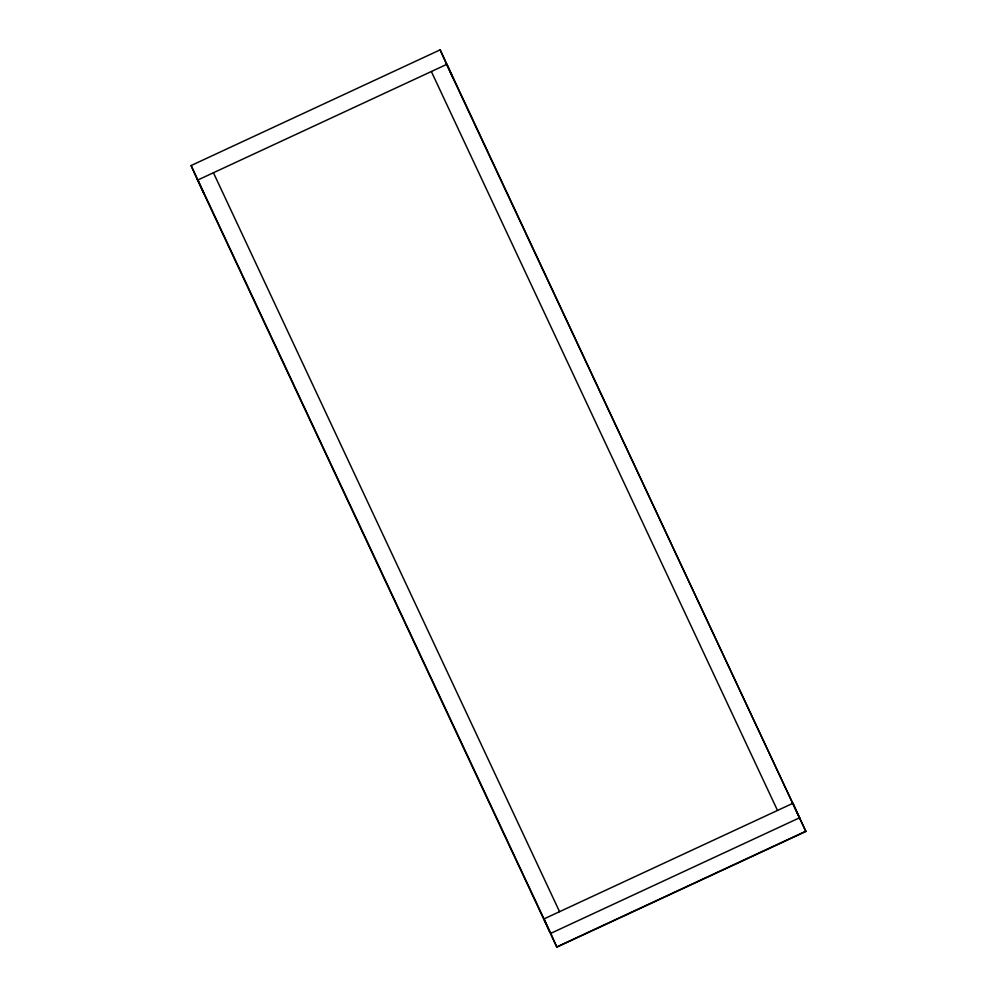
<?xml version="1.0" encoding="UTF-8"?>
<svg xmlns="http://www.w3.org/2000/svg" width="997" height="997" viewBox="0 0 997 997"><rect width="100%" height="100%" fill="white"/><g stroke="black" fill="none" stroke-linecap="round" stroke-linejoin="round"><path stroke-width="1.5" d="M197.169 179.335L191.1 165.539L440.163 49.85L805.9 831.461L556.837 947.15L197.07 179.099M556.837 947.15L550.768 933.354L799.831 817.665M556.737 946.913L805.788 831.224M446.12 63.409L805.9 831.461M431.352 71.522L777.498 810.449M213.433 172.755L559.566 911.682M191.1 165.539L550.768 933.354M799.033 816.78L793.064 803.221L544.001 918.91L549.97 932.469M452.887 77.853L446.918 64.294L197.867 179.983L203.837 193.543M440.163 49.85L446.232 63.646"/></g></svg>
